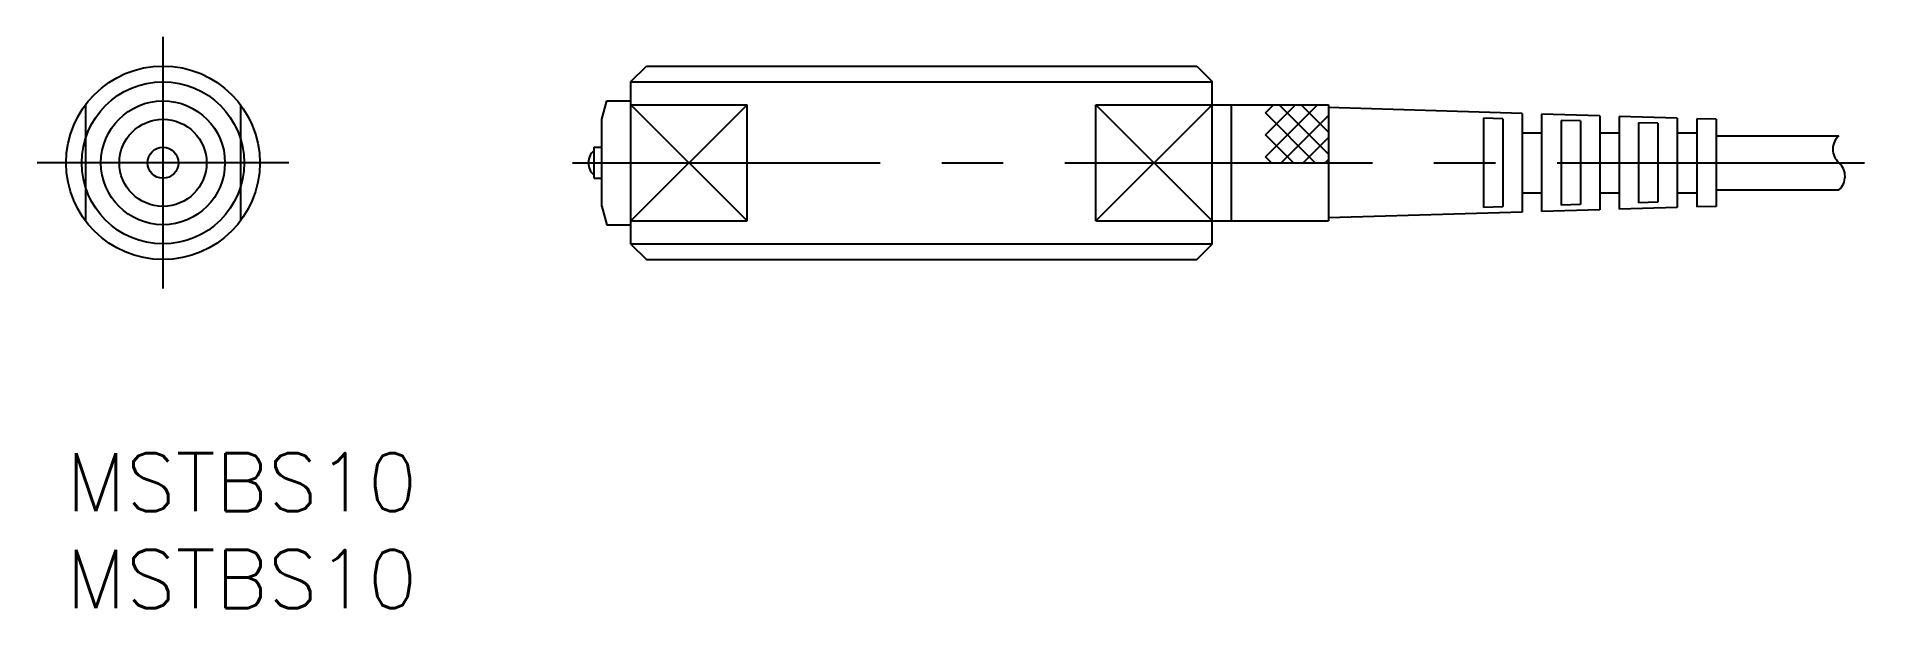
# Model space of a CAD drawing. Extents: x -1.5 to 94, y -8 to 21.5.
import ezdxf

# ---------------------------------------------------------------- set-up
doc = ezdxf.new("R2010")
doc.units = 0
doc.header["$LTSCALE"] = 0.5
doc.linetypes.add('CENTER', pattern=[50.8, 31.75, -6.35, 6.35, -6.35])
for name, color, linetype in [('MSM_CENTER', 1, 'CENTER'), ('MSM_CONTINUOUS', 7, 'CONTINUOUS'), ('MSM_NARROW', 5, 'CONTINUOUS'), ('MSM_PART_NUMBER', 7, 'CONTINUOUS')]:
    doc.layers.add(name, color=color, linetype=linetype)
doc.styles.get("Standard").update_dxf_attribs({"font": 'txt.shx', "height": 3, "bigfont": 'bigfont.shx'})

# ---------------------------------------------------------------- blocks, each defined once
blk = doc.blocks.new('*U2')
at = {"layer": 'MSM_PART_NUMBER'}
blk.add_text('MSTBS10', height=3, dxfattribs=at).set_placement((0, -3))
blk = doc.blocks.new('*U3')
at = {"layer": 'MSM_PART_NUMBER'}
blk.add_text('MSTBS10', height=3, dxfattribs=at).set_placement((0, -8))

msp = doc.modelspace()

# ---------------------------------------------------------------- linework, layer by layer
at = {"layer": 'MSM_CENTER'}
for p, q in [((5, 21.5), (5, 8.5)), ((11.5, 15), (-1.5, 15)), ((26.143, 15), (94.022, 15))]:
    msp.add_line(p, q, dxfattribs=at)
at = {"layer": 'MSM_CONTINUOUS'}
for p, q in [((29.15, 19.2), (29.95, 20)), ((29.15, 10.8), (29.15, 19.2)), ((29.95, 20), (58.35, 20)), ((58.35, 20), (59.15, 19.2)), ((59.15, 10.8), (59.15, 19.2)), ((27.65, 17.25), (27.905, 18.2)), ((27.905, 18.2), (29.15, 18.2)), ((1, 18), (1, 12)), ((9, 18), (9, 12)), ((27.65, 12.75), (27.65, 17.25)), ((29.15, 18), (35.15, 18)), ((35.15, 12), (35.15, 18)), ((53.15, 12), (53.15, 18)), ((53.15, 18), (65.15, 18)), ((60.15, 12), (60.15, 18)), ((65.15, 18), (65.15, 12)), ((75.15, 17.55), (65.15, 17.85)), ((73.15, 17.31), (73.15, 12.69)), ((74.15, 17.28), (73.15, 17.31)), ((74.15, 17.28), (74.15, 12.72)), ((75.15, 17.55), (75.15, 12.45)), ((76.15, 17.52), (76.15, 12.48)), ((79.15, 17.43), (76.15, 17.52)), ((79.15, 17.43), (79.15, 12.57)), ((80.15, 17.4), (80.15, 12.6)), ((83.15, 17.31), (80.15, 17.4)), ((83.15, 17.31), (83.15, 12.69)), ((85.15, 17.25), (84.15, 17.28)), ((84.15, 17.28), (84.15, 12.72)), ((85.15, 17.25), (85.15, 12.75)), ((75.15, 16.55), (76.15, 16.55)), ((77.15, 17.19), (77.15, 12.81)), ((78.15, 17.16), (77.15, 17.19)), ((78.15, 17.16), (78.15, 12.84)), ((79.15, 16.55), (80.15, 16.55)), ((82.145, 17.04), (81.145, 17.07)), ((81.15, 17.07), (81.15, 12.93)), ((82.15, 17.04), (82.15, 12.96)), ((83.15, 16.55), (84.15, 16.55)), ((85.15, 16.4), (91.493, 16.4)), ((27.25, 15.8), (27.65, 15.8)), ((27.25, 14.2), (27.25, 15.8)), ((27.25, 14.2), (27.65, 14.2)), ((75.15, 13.45), (76.15, 13.45)), ((79.15, 13.45), (80.15, 13.45)), ((83.15, 13.45), (84.15, 13.45)), ((85.15, 13.6), (91.492, 13.6)), ((27.65, 12.75), (27.905, 11.8)), ((75.15, 12.45), (65.15, 12.15)), ((74.15, 12.72), (73.15, 12.69)), ((79.15, 12.57), (76.15, 12.48)), ((78.15, 12.84), (77.15, 12.81)), ((83.15, 12.69), (80.15, 12.6)), ((82.145, 12.96), (81.145, 12.93)), ((85.15, 12.75), (84.15, 12.72)), ((27.905, 11.8), (29.15, 11.8)), ((29.15, 12), (35.15, 12)), ((53.15, 12), (65.15, 12)), ((29.15, 10.8), (29.95, 10)), ((58.35, 10), (59.15, 10.8)), ((29.95, 10), (58.35, 10))]:
    msp.add_line(p, q, dxfattribs=at)
for radius in [5, 3.2, 2.25, 0.8]:
    msp.add_circle((5, 15), radius, dxfattribs=at)
msp.add_arc((27.75, 15), 0.8, 128.68219, 231.31781, dxfattribs=at)
at = {"layer": 'MSM_NARROW'}
for p, q in [((29.15, 19.188), (59.15, 19.188)), ((29.15, 18), (35.15, 12)), ((35.15, 18), (29.15, 12)), ((53.15, 18), (59.15, 12)), ((59.15, 18), (53.15, 12)), ((61.892, 17.576), (62.316, 18)), ((61.892, 16.445), (63.448, 18)), ((61.892, 15.313), (64.579, 18)), ((64.469, 15), (61.892, 17.576)), ((65.15, 15.45), (62.6, 18)), ((62.71, 15), (65.15, 17.44)), ((65.15, 16.581), (63.731, 18)), ((63.337, 15), (61.892, 16.445)), ((63.842, 15), (65.15, 16.308)), ((62.206, 15), (61.892, 15.313)), ((64.973, 15), (65.15, 15.177)), ((29.15, 10.812), (59.15, 10.812))]:
    msp.add_line(p, q, dxfattribs=at)
msp.add_circle((5, 15), 4.188, dxfattribs=at)
for centre, start, end in [((92.11, 15.7), 131.40823, 228.58914), ((90.875, 14.3), 311.40832, 48.58913)]:
    msp.add_arc(centre, 0.933, start, end, dxfattribs=at)

# ---------------------------------------------------------------- block references
at = {"layer": 'MSM_CONTINUOUS'}
for name in ['*U2', '*U3']:
    msp.add_blockref(name, (0, 0), dxfattribs=at)

doc.saveas('drawing.dxf')
